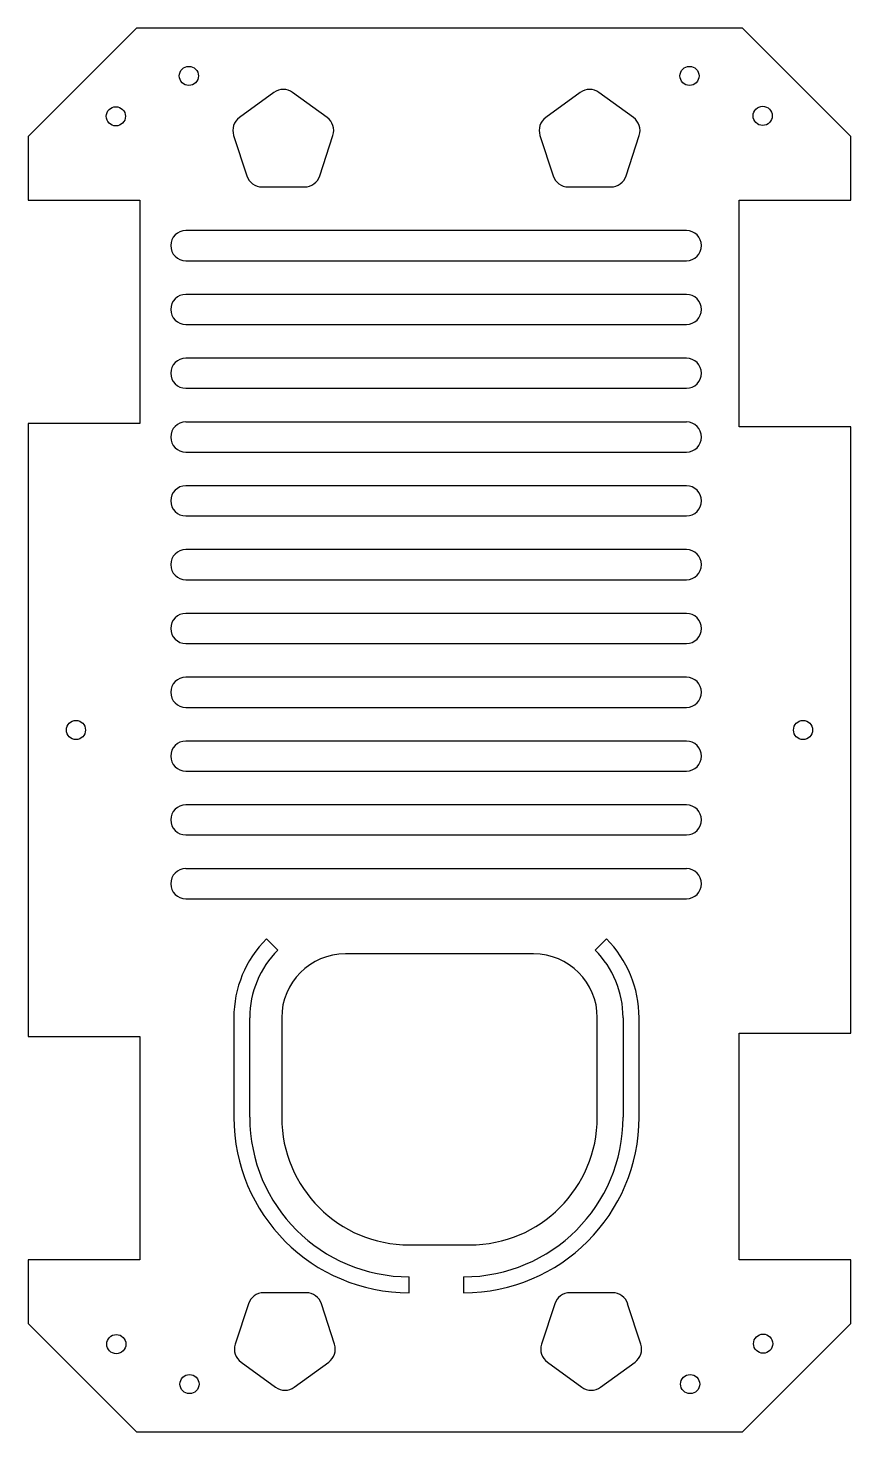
# Model space of a CAD drawing. Header units: millimetres. Extents: x -129 to 129, y -220 to 220.
import ezdxf

# ---------------------------------------------------------------- set-up
doc = ezdxf.new("R2010")
doc.units = ezdxf.units.MM

msp = doc.modelspace()

# ---------------------------------------------------------------- linework, layer by layer
at = {"color": 7, "linetype": 'Continuous', "lineweight": 25}
for p, q in [((-95, 220), (-128.94, 186.06)), ((95, 220), (-95, 220)), ((128.94, 186.06), (95, 220)), ((-51.9, 199.81), (-62.7, 191.96)), ((-35.22, 191.96), (-46.02, 199.81)), ((44.1, 199.81), (33.3, 191.96)), ((60.78, 191.96), (49.98, 199.81)), ((-128.94, 186.06), (-128.94, 166.06)), ((-64.51, 186.37), (-60.39, 173.68)), ((-37.53, 173.68), (-33.4, 186.37)), ((31.49, 186.37), (35.61, 173.68)), ((58.47, 173.68), (62.6, 186.37)), ((128.94, 166.06), (128.94, 186.06)), ((-55.63, 170.22), (-42.28, 170.22)), ((40.37, 170.22), (53.72, 170.22)), ((-128.94, 166.06), (-93.94, 166.06)), ((-93.94, 166.06), (-93.94, 96.06)), ((93.94, 166.06), (128.94, 166.06)), ((93.94, 95), (93.94, 166.06)), ((77.39, 156.53), (-79.51, 156.53)), ((-79.51, 147.1), (77.39, 147.1)), ((77.39, 136.53), (-79.51, 136.53)), ((-79.51, 127.1), (77.39, 127.1)), ((77.39, 116.53), (-79.51, 116.53)), ((-79.51, 107.1), (77.39, 107.1)), ((-128.94, 96.06), (-128.94, -96.06)), ((-93.94, 96.06), (-128.94, 96.06)), ((77.39, 96.53), (-79.51, 96.53)), ((128.94, 95), (93.94, 95)), ((128.94, -95), (128.94, 95)), ((-79.51, 87.1), (77.39, 87.1)), ((77.39, 76.53), (-79.51, 76.53)), ((-79.51, 67.1), (77.39, 67.1)), ((77.39, 56.53), (-79.51, 56.53)), ((-79.51, 47.1), (77.39, 47.1)), ((77.39, 36.53), (-79.51, 36.53)), ((-79.51, 27.1), (77.39, 27.1)), ((77.39, 16.53), (-79.51, 16.53)), ((-79.51, 7.1), (77.39, 7.1)), ((77.39, -3.47), (-79.51, -3.47)), ((-79.51, -12.9), (77.39, -12.9)), ((77.39, -23.47), (-79.51, -23.47)), ((-79.51, -32.9), (77.39, -32.9)), ((77.39, -43.47), (-79.51, -43.47)), ((-79.51, -52.9), (77.39, -52.9)), ((-50.67, -68.97), (-54.21, -65.43)), ((52.29, -65.43), (48.76, -68.97)), ((29.46, -70.18), (-29.46, -70.18)), ((-64.46, -90.18), (-64.46, -121.39)), ((-59.46, -121.39), (-59.46, -90.18)), ((-49.46, -90.18), (-49.46, -121.39)), ((49.46, -121.39), (49.46, -90.18)), ((57.54, -90.18), (57.54, -121.39)), ((62.54, -121.39), (62.54, -90.18)), ((-128.94, -96.06), (-93.94, -96.06)), ((-93.94, -96.06), (-93.94, -166.06)), ((93.94, -95), (128.94, -95)), ((93.94, -166.06), (93.94, -95)), ((-9.46, -161.39), (9.46, -161.39)), ((-128.94, -166.06), (-128.94, -186.06)), ((-93.94, -166.06), (-128.94, -166.06)), ((128.94, -166.06), (93.94, -166.06)), ((128.94, -186.06), (128.94, -166.06)), ((-9.46, -176.39), (-9.46, -171.39)), ((7.54, -171.39), (7.54, -176.39)), ((-59.89, -179.84), (-64.01, -192.54)), ((-41.78, -176.39), (-55.13, -176.39)), ((-32.9, -192.54), (-37.03, -179.84)), ((36.11, -179.84), (31.99, -192.54)), ((54.22, -176.39), (40.87, -176.39)), ((63.1, -192.54), (58.97, -179.84)), ((-128.94, -186.06), (-95, -220)), ((95, -220), (128.94, -186.06)), ((-62.2, -198.13), (-51.4, -205.98)), ((-45.52, -205.98), (-34.72, -198.13)), ((33.8, -198.13), (44.6, -205.98)), ((50.48, -205.98), (61.28, -198.13)), ((-95, -220), (95, -220))]:
    msp.add_line(p, q, dxfattribs=at)
for centre in [(-78.55, 205), (78.35, 205), (-101.43, 192.35), (101.29, 192.49), (-113.94, 0), (113.94, 0), (-101.29, -192.49), (101.43, -192.35), (-78.35, -205), (78.55, -205)]:
    msp.add_circle(centre, 3, dxfattribs=at)
for centre, radius, start, end in [((-48.96, 195.76), 5, 54, 126), ((47.04, 195.76), 5, 54, 126), ((-59.76, 187.92), 5, 126, 198), ((-38.16, 187.92), 5, 342, 54), ((36.24, 187.92), 5, 126, 198), ((57.84, 187.92), 5, 342, 54), ((-55.63, 175.22), 5, 198, 270), ((-42.28, 175.22), 5, 270, 342), ((40.37, 175.22), 5, 198, 270), ((53.72, 175.22), 5, 270, 342), ((-79.51, 151.82), 4.72, 90, 270), ((77.39, 151.82), 4.72, 270, 90), ((-79.51, 131.82), 4.72, 90, 270), ((77.39, 131.82), 4.72, 270, 90), ((-79.51, 111.82), 4.72, 90, 270), ((77.39, 111.82), 4.72, 270, 90), ((-79.51, 91.82), 4.72, 90, 270), ((77.39, 91.82), 4.72, 270, 90), ((-79.51, 71.82), 4.72, 90, 270), ((77.39, 71.82), 4.72, 270, 90), ((-79.51, 51.82), 4.72, 90, 270), ((77.39, 51.82), 4.72, 270, 90), ((-79.51, 31.82), 4.72, 90, 270), ((77.39, 31.82), 4.72, 270, 90), ((-79.51, 11.82), 4.72, 90, 270), ((77.39, 11.82), 4.72, 270, 90), ((-79.51, -8.18), 4.72, 90, 270), ((77.39, -8.18), 4.72, 270, 90), ((-79.51, -28.18), 4.72, 90, 270), ((77.39, -28.18), 4.72, 270, 90), ((-79.51, -48.18), 4.72, 90, 270), ((77.39, -48.18), 4.72, 270, 90), ((-29.46, -90.18), 35, 135, 180), ((27.54, -90.18), 35, 0, 45), ((-29.46, -90.18), 30, 135, 180), ((-29.46, -90.18), 20, 90, 180), ((29.46, -90.18), 20, 0, 90), ((27.54, -90.18), 30, 0, 45), ((-9.46, -121.39), 55, 180, 270), ((-9.46, -121.39), 50, 180, 270), ((-9.46, -121.39), 40, 180, 270), ((7.54, -121.39), 50, 270, 0), ((7.54, -121.39), 55, 270, 0), ((9.46, -121.39), 40, 270, 0), ((-55.13, -181.39), 5, 90, 162), ((-41.78, -181.39), 5, 18, 90), ((40.87, -181.39), 5, 90, 162), ((54.22, -181.39), 5, 18, 90), ((-59.26, -194.09), 5, 162, 234), ((-37.66, -194.09), 5, 306, 18), ((36.74, -194.09), 5, 162, 234), ((58.34, -194.09), 5, 306, 18), ((-48.46, -201.93), 5, 234, 306), ((47.54, -201.93), 5, 234, 306)]:
    msp.add_arc(centre, radius, start, end, dxfattribs=at)

doc.saveas('drawing.dxf')
